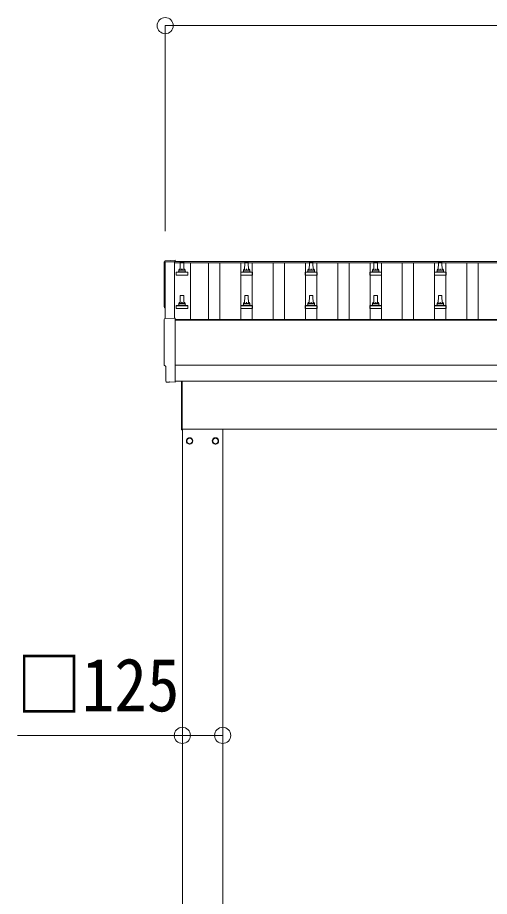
# Model space of a CAD drawing. Units: millimetres at full size, sheet at 1:50; details may follow other scales. Extents: x -14053 to 14053, y -9700 to 9700.
# Drawn here: x -7720 to -6259, y -2898 to -174 of the extents above; entities that cross this region are included whole.
import ezdxf
from ezdxf.enums import TextEntityAlignment as Align

# ---------------------------------------------------------------- set-up
doc = ezdxf.new("R2010")
doc.units = ezdxf.units.MM
doc.header["$LTSCALE"] = 50
doc.header["$PDMODE"] = 32
doc.header["$PDSIZE"] = 50
for name, color, linetype, lineweight in [('0-1_Defpoints', 4, 'Continuous', 9), ('0-3_SHAPE', 5, 'Continuous', 5), ('0-6_PARTS1', 6, 'Continuous', 9)]:
    doc.layers.add(name, color=color, linetype=linetype, lineweight=lineweight)
doc.styles.add('ＭＳ ゴシック', font='')
doc.styles.get('ＭＳ ゴシック').set_extended_font_data('MS Gothic')

msp = doc.modelspace()

# ---------------------------------------------------------------- linework, layer by layer
at = {"layer": '0-1_Defpoints'}
for p, q in [((-7262.79, -1107.44), (-7262.79, -931.4)), ((-7262.79, -931.4), (-7233.79, -931.4)), ((-7233.79, -930.43), (-1787.79, -930.43)), ((-7233.79, -930.43), (-7233.79, -934.02)), ((-7233.79, -931.4), (-7233.79, -1105.92)), ((-7233.79, -934.02), (-1787.79, -934.02)), ((-7231.79, -1110.04), (-1789.79, -1110.04)), ((-7231.79, -1111.93), (-1789.79, -1111.93)), ((-1789.79, -1251.82), (-7231.79, -1251.82)), ((-7251.42, -1304.67), (-7258.34, -1304.31)), ((-7231.79, -1301.64), (-1789.79, -1301.64)), ((-7231.79, -1303.67), (-7231.79, -1304.67)), ((-7212.79, -1452.05), (-7212.79, -1301.74)), ((-7210.79, -1301.74), (-7210.79, -1452.05)), ((-7210.79, -1452.05), (-7212.79, -1452.05)), ((-7210.79, -1449.55), (-1907.55, -1449.55)), ((-7209.79, -4449.55), (-7209.79, -1449.55)), ((-7084.79, -1449.55), (-7084.79, -4449.55)), ((-7178.69, -1486.3), (-7178.79, -1486.3)), ((-7178.69, -1486.8), (-7178.79, -1486.8)), ((-7115.88, -1486.3), (-7115.78, -1486.3)), ((-7115.88, -1486.8), (-7115.78, -1486.8))]:
    msp.add_line(p, q, dxfattribs=at)
for points in [[(-7263.36, -928.03), (-7231.79, -926.38), (-7231.79, -930.43)], [(-7263.36, -1107.47), (-7231.79, -1105.82), (-7231.79, -1303.67)], [(-7261.18, -1301.32), (-7261.18, -1254.29), (-7261.78, -1254.29)], [(-7250.68, -1304.4), (-7250.01, -1303.77), (-7231.79, -1304.67)]]:
    msp.add_lwpolyline(points, dxfattribs=at)
for points in [[(-7187.29, -1476.73), (-7195.79, -1481.64), (-7195.79, -1491.46), (-7187.29, -1496.36), (-7178.79, -1491.46), (-7178.79, -1481.64)], [(-7107.29, -1476.73), (-7098.79, -1481.64), (-7098.79, -1491.46), (-7107.29, -1496.36), (-7115.79, -1491.46), (-7115.79, -1481.64)]]:
    msp.add_lwpolyline(points, close=True, dxfattribs=at)
for centre, radius in [((-7187.29, -1486.55), 10), ((-7187.29, -1486.55), 8.5), ((-7107.29, -1486.55), 10), ((-7107.29, -1486.55), 8.5)]:
    msp.add_circle(centre, radius, dxfattribs=at)
for centre, start, end in [((-7187.29, -1486.55), 171.25399, 188.74601), ((-7187.29, -1486.55), 111.25399, 128.74601), ((-7187.29, -1486.55), 231.25399, 248.74601), ((-7187.29, -1486.55), 51.25399, 68.74601), ((-7187.29, -1486.55), 291.25399, 308.74601), ((-7187.29, -1486.55), 1.66581, 8.74601), ((-7187.29, -1486.55), 351.25399, 358.33419), ((-7107.29, -1486.55), 171.25399, 178.33419), ((-7107.29, -1486.55), 181.66581, 188.74601), ((-7107.29, -1486.55), 111.25399, 128.74601), ((-7107.29, -1486.55), 231.25399, 248.74601), ((-7107.29, -1486.55), 51.25399, 68.74601), ((-7107.29, -1486.55), 291.25399, 308.74601), ((-7107.29, -1486.55), 351.25399, 8.74601)]:
    msp.add_arc(centre, 8.6, start, end, dxfattribs=at)
for centre, major_axis, ratio, start_param, end_param in [((-7263.2, -931.03), (-3, 0), 0.99863, 4.7647489, 6.2979817), ((-12029.06, -1001.46), (4763.38, 0), 0.99863, 6.2686928, 6.2979817), ((-7261.78, -1070.46), (-4.41, 0), 0.99863, 6.2686928, 7.6252171), ((-7263.2, -1110.46), (-3, 0), 0.99863, 4.7647489, 6.2979817), ((-12029.06, -1180.89), (4763.38, 0), 0.99863, 6.2686928, 6.2979817), ((-7261.78, -1249.89), (-4.41, 0), 0.99863, 6.2686928, 7.8539816), ((-7258.17, -1301.31), (-2.18, -2.07), 0.9974, 5.5252311, 7.0411395), ((-7251.37, -1303.67), (-0.727, -0.69), 0.9974, 0.7579542, 1.5707963)]:
    msp.add_ellipse(centre, major_axis=major_axis, ratio=ratio, start_param=start_param, end_param=end_param, dxfattribs=at)
at = {"layer": '0-3_SHAPE'}
for p, q in [((-7216.79, -956.95), (-7216.06, -933.43)), ((-7215.06, -932.45), (-7206.51, -932.45)), ((-7205.51, -933.43), (-7204.79, -956.95)), ((-7016.79, -956.95), (-7016.06, -933.43)), ((-7015.06, -932.45), (-7006.51, -932.45)), ((-7005.51, -933.43), (-7004.79, -956.95)), ((-6816.79, -956.95), (-6816.06, -933.43)), ((-6815.06, -932.45), (-6806.51, -932.45)), ((-6805.51, -933.43), (-6804.79, -956.95)), ((-6616.79, -956.95), (-6616.06, -933.43)), ((-6615.06, -932.45), (-6606.51, -932.45)), ((-6605.51, -933.43), (-6604.79, -956.95)), ((-6416.79, -956.95), (-6416.06, -933.43)), ((-6415.06, -932.45), (-6406.51, -932.45)), ((-6405.51, -933.43), (-6404.79, -956.95)), ((-7229.04, -972.45), (-7229.04, -964.74)), ((-7192.54, -972.45), (-7229.04, -972.45)), ((-7228.66, -963.95), (-7192.92, -963.95)), ((-7228.27, -963.77), (-7221.55, -962.14)), ((-7221.17, -961.95), (-7200.41, -961.95)), ((-7220.79, -961.17), (-7220.79, -956.95)), ((-7219.79, -956.95), (-7201.79, -956.95)), ((-7200.79, -961.17), (-7200.79, -956.95)), ((-7193.3, -963.77), (-7200.02, -962.14)), ((-7192.54, -972.45), (-7192.54, -964.74)), ((-7029.04, -972.45), (-7029.04, -964.74)), ((-6992.54, -972.45), (-7029.04, -972.45)), ((-7028.66, -963.95), (-6992.92, -963.95)), ((-7028.27, -963.77), (-7021.55, -962.14)), ((-7021.17, -961.95), (-7000.41, -961.95)), ((-7020.79, -961.17), (-7020.79, -956.95)), ((-7019.79, -956.95), (-7001.79, -956.95)), ((-7000.79, -961.17), (-7000.79, -956.95)), ((-6993.3, -963.77), (-7000.02, -962.14)), ((-6992.54, -972.45), (-6992.54, -964.74)), ((-6829.04, -972.45), (-6829.04, -964.74)), ((-6792.54, -972.45), (-6829.04, -972.45)), ((-6828.66, -963.95), (-6792.92, -963.95)), ((-6828.27, -963.77), (-6821.55, -962.14)), ((-6821.17, -961.95), (-6800.41, -961.95)), ((-6820.79, -961.17), (-6820.79, -956.95)), ((-6819.79, -956.95), (-6801.79, -956.95)), ((-6800.79, -961.17), (-6800.79, -956.95)), ((-6793.3, -963.77), (-6800.02, -962.14)), ((-6792.54, -972.45), (-6792.54, -964.74)), ((-6629.04, -972.45), (-6629.04, -964.74)), ((-6592.54, -972.45), (-6629.04, -972.45)), ((-6628.66, -963.95), (-6592.92, -963.95)), ((-6628.27, -963.77), (-6621.55, -962.14)), ((-6621.17, -961.95), (-6600.41, -961.95)), ((-6620.79, -961.17), (-6620.79, -956.95)), ((-6619.79, -956.95), (-6601.79, -956.95)), ((-6600.79, -961.17), (-6600.79, -956.95)), ((-6593.3, -963.77), (-6600.02, -962.14)), ((-6592.54, -972.45), (-6592.54, -964.74)), ((-6429.04, -972.45), (-6429.04, -964.74)), ((-6392.54, -972.45), (-6429.04, -972.45)), ((-6428.66, -963.95), (-6392.92, -963.95)), ((-6428.27, -963.77), (-6421.55, -962.14)), ((-6421.17, -961.95), (-6400.41, -961.95)), ((-6420.79, -961.17), (-6420.79, -956.95)), ((-6419.79, -956.95), (-6401.79, -956.95)), ((-6400.79, -961.17), (-6400.79, -956.95)), ((-6393.3, -963.77), (-6400.02, -962.14)), ((-6392.54, -972.45), (-6392.54, -964.74)), ((-7220.79, -1064.5), (-7220.79, -1060.29)), ((-7219.79, -1060.29), (-7201.79, -1060.29)), ((-7216.79, -1060.29), (-7216.06, -1036.76)), ((-7215.06, -1035.79), (-7206.51, -1035.79)), ((-7205.51, -1036.76), (-7204.79, -1060.29)), ((-7200.79, -1064.5), (-7200.79, -1060.29)), ((-7020.79, -1064.5), (-7020.79, -1060.29)), ((-7019.79, -1060.29), (-7001.79, -1060.29)), ((-7016.79, -1060.29), (-7016.06, -1036.76)), ((-7015.06, -1035.79), (-7006.51, -1035.79)), ((-7005.51, -1036.76), (-7004.79, -1060.29)), ((-7000.79, -1064.5), (-7000.79, -1060.29)), ((-6820.79, -1064.5), (-6820.79, -1060.29)), ((-6819.79, -1060.29), (-6801.79, -1060.29)), ((-6816.79, -1060.29), (-6816.06, -1036.76)), ((-6815.06, -1035.79), (-6806.51, -1035.79)), ((-6805.51, -1036.76), (-6804.79, -1060.29)), ((-6800.79, -1064.5), (-6800.79, -1060.29)), ((-6620.79, -1064.5), (-6620.79, -1060.29)), ((-6619.79, -1060.29), (-6601.79, -1060.29)), ((-6616.79, -1060.29), (-6616.06, -1036.76)), ((-6615.06, -1035.79), (-6606.51, -1035.79)), ((-6605.51, -1036.76), (-6604.79, -1060.29)), ((-6600.79, -1064.5), (-6600.79, -1060.29)), ((-6420.79, -1064.5), (-6420.79, -1060.29)), ((-6419.79, -1060.29), (-6401.79, -1060.29)), ((-6416.79, -1060.29), (-6416.06, -1036.76)), ((-6415.06, -1035.79), (-6406.51, -1035.79)), ((-6405.51, -1036.76), (-6404.79, -1060.29)), ((-6400.79, -1064.5), (-6400.79, -1060.29)), ((-7229.04, -1075.79), (-7229.04, -1068.07)), ((-7192.54, -1075.79), (-7229.04, -1075.79)), ((-7228.66, -1067.29), (-7192.92, -1067.29)), ((-7228.27, -1067.1), (-7221.55, -1065.47)), ((-7221.17, -1065.29), (-7200.41, -1065.29)), ((-7193.3, -1067.1), (-7200.02, -1065.47)), ((-7192.54, -1075.79), (-7192.54, -1068.07)), ((-7029.04, -1075.79), (-7029.04, -1068.07)), ((-6992.54, -1075.79), (-7029.04, -1075.79)), ((-7028.66, -1067.29), (-6992.92, -1067.29)), ((-7028.27, -1067.1), (-7021.55, -1065.47)), ((-7021.17, -1065.29), (-7000.41, -1065.29)), ((-6993.3, -1067.1), (-7000.02, -1065.47)), ((-6992.54, -1075.79), (-6992.54, -1068.07)), ((-6829.04, -1075.79), (-6829.04, -1068.07)), ((-6792.54, -1075.79), (-6829.04, -1075.79)), ((-6828.66, -1067.29), (-6792.92, -1067.29)), ((-6828.27, -1067.1), (-6821.55, -1065.47)), ((-6821.17, -1065.29), (-6800.41, -1065.29)), ((-6793.3, -1067.1), (-6800.02, -1065.47)), ((-6792.54, -1075.79), (-6792.54, -1068.07)), ((-6629.04, -1075.79), (-6629.04, -1068.07)), ((-6592.54, -1075.79), (-6629.04, -1075.79)), ((-6628.66, -1067.29), (-6592.92, -1067.29)), ((-6628.27, -1067.1), (-6621.55, -1065.47)), ((-6621.17, -1065.29), (-6600.41, -1065.29)), ((-6593.3, -1067.1), (-6600.02, -1065.47)), ((-6592.54, -1075.79), (-6592.54, -1068.07)), ((-6429.04, -1075.79), (-6429.04, -1068.07)), ((-6392.54, -1075.79), (-6429.04, -1075.79)), ((-6428.66, -1067.29), (-6392.92, -1067.29)), ((-6428.27, -1067.1), (-6421.55, -1065.47)), ((-6421.17, -1065.29), (-6400.41, -1065.29)), ((-6393.3, -1067.1), (-6400.02, -1065.47)), ((-6392.54, -1075.79), (-6392.54, -1068.07))]:
    msp.add_line(p, q, dxfattribs=at)
at = {"layer": '0-3_SHAPE', "color": 4, "lineweight": 9}
for p, q in [((-7184.29, -934.02), (-7184.29, -1110.04)), ((-7128.29, -1110.04), (-7128.29, -934.02)), ((-7093.29, -1110.04), (-7093.29, -934.02)), ((-7028.29, -1110.04), (-7028.29, -934.02)), ((-6993.29, -1110.04), (-6993.29, -934.02)), ((-6928.29, -1110.04), (-6928.29, -934.02)), ((-6893.29, -1110.04), (-6893.29, -934.02)), ((-6828.29, -1110.04), (-6828.29, -934.02)), ((-6793.29, -1110.04), (-6793.29, -934.02)), ((-6728.29, -1110.04), (-6728.29, -934.02)), ((-6693.29, -1110.04), (-6693.29, -934.02)), ((-6628.29, -1110.04), (-6628.29, -934.02)), ((-6593.29, -1110.04), (-6593.29, -934.02)), ((-6528.29, -1110.04), (-6528.29, -934.02)), ((-6493.29, -1110.04), (-6493.29, -934.02)), ((-6428.29, -1110.04), (-6428.29, -934.02)), ((-6393.29, -1110.04), (-6393.29, -934.02)), ((-6328.29, -1110.04), (-6328.29, -934.02)), ((-6328.29, -1110.04), (-6328.29, -934.02)), ((-6328.29, -1110.04), (-6328.29, -934.02)), ((-6293.29, -1110.04), (-6293.29, -934.02)), ((-6293.29, -1110.04), (-6293.29, -934.02)), ((-6293.29, -1110.04), (-6293.29, -934.02))]:
    msp.add_line(p, q, dxfattribs=at)
at = {"layer": '0-3_SHAPE'}
for centre, radius, start, end in [((-7215.06, -933.45), 1, 90, 178.60509), ((-7206.51, -933.45), 1, 1.39491, 90), ((-7015.06, -933.45), 1, 90, 178.60509), ((-7006.51, -933.45), 1, 1.39491, 90), ((-6815.06, -933.45), 1, 90, 178.60509), ((-6806.51, -933.45), 1, 1.39491, 90), ((-6615.06, -933.45), 1, 90, 178.60509), ((-6606.51, -933.45), 1, 1.39491, 90), ((-6415.06, -933.45), 1, 90, 178.60509), ((-6406.51, -933.45), 1, 1.39491, 90), ((-7228.04, -964.74), 1, 103.62699, 180), ((-7221.79, -961.17), 1, 283.62699, 0), ((-7216.7, -957.59), 4.13, 90, 171.17633), ((-7219.79, -957.95), 1, 90, 180), ((-7207.45, -956.95), 4.83, 133.60282, 180), ((-7214.12, -956.95), 4.83, 0, 46.39718), ((-7204.87, -957.59), 4.13, 8.82367, 90), ((-7201.79, -957.95), 1, 0, 90), ((-7199.79, -961.17), 1, 180, 256.37301), ((-7193.54, -964.74), 1, 0, 76.37301), ((-7028.04, -964.74), 1, 103.62699, 180), ((-7021.79, -961.17), 1, 283.62699, 0), ((-7016.7, -957.59), 4.13, 90, 171.17633), ((-7019.79, -957.95), 1, 90, 180), ((-7007.45, -956.95), 4.83, 133.60282, 180), ((-7014.12, -956.95), 4.83, 0, 46.39718), ((-7004.87, -957.59), 4.13, 8.82367, 90), ((-7001.79, -957.95), 1, 0, 90), ((-6999.79, -961.17), 1, 180, 256.37301), ((-6993.54, -964.74), 1, 0, 76.37301), ((-6828.04, -964.74), 1, 103.62699, 180), ((-6821.79, -961.17), 1, 283.62699, 0), ((-6816.7, -957.59), 4.13, 90, 171.17633), ((-6819.79, -957.95), 1, 90, 180), ((-6807.45, -956.95), 4.83, 133.60282, 180), ((-6814.12, -956.95), 4.83, 0, 46.39718), ((-6804.87, -957.59), 4.13, 8.82367, 90), ((-6801.79, -957.95), 1, 0, 90), ((-6799.79, -961.17), 1, 180, 256.37301), ((-6793.54, -964.74), 1, 0, 76.37301), ((-6628.04, -964.74), 1, 103.62699, 180), ((-6621.79, -961.17), 1, 283.62699, 0), ((-6616.7, -957.59), 4.13, 90, 171.17633), ((-6619.79, -957.95), 1, 90, 180), ((-6607.45, -956.95), 4.83, 133.60282, 180), ((-6614.12, -956.95), 4.83, 0, 46.39718), ((-6604.87, -957.59), 4.13, 8.82367, 90), ((-6601.79, -957.95), 1, 0, 90), ((-6599.79, -961.17), 1, 180, 256.37301), ((-6593.54, -964.74), 1, 0, 76.37301), ((-6428.04, -964.74), 1, 103.62699, 180), ((-6421.79, -961.17), 1, 283.62699, 0), ((-6416.7, -957.59), 4.13, 90, 171.17633), ((-6419.79, -957.95), 1, 90, 180), ((-6407.45, -956.95), 4.83, 133.60282, 180), ((-6414.12, -956.95), 4.83, 0, 46.39718), ((-6404.87, -957.59), 4.13, 8.82367, 90), ((-6401.79, -957.95), 1, 0, 90), ((-6399.79, -961.17), 1, 180, 256.37301), ((-6393.54, -964.74), 1, 0, 76.37301), ((-7216.7, -1060.92), 4.13, 90, 171.17633), ((-7219.79, -1061.29), 1, 90, 180), ((-7215.06, -1036.79), 1, 90, 178.60509), ((-7207.45, -1060.29), 4.83, 133.60282, 180), ((-7214.12, -1060.29), 4.83, 0, 46.39718), ((-7206.51, -1036.79), 1, 1.39491, 90), ((-7204.87, -1060.92), 4.13, 8.82367, 90), ((-7201.79, -1061.29), 1, 0, 90), ((-7016.7, -1060.92), 4.13, 90, 171.17633), ((-7019.79, -1061.29), 1, 90, 180), ((-7015.06, -1036.79), 1, 90, 178.60509), ((-7007.45, -1060.29), 4.83, 133.60282, 180), ((-7014.12, -1060.29), 4.83, 0, 46.39718), ((-7006.51, -1036.79), 1, 1.39491, 90), ((-7004.87, -1060.92), 4.13, 8.82367, 90), ((-7001.79, -1061.29), 1, 0, 90), ((-6816.7, -1060.92), 4.13, 90, 171.17633), ((-6819.79, -1061.29), 1, 90, 180), ((-6815.06, -1036.79), 1, 90, 178.60509), ((-6807.45, -1060.29), 4.83, 133.60282, 180), ((-6814.12, -1060.29), 4.83, 0, 46.39718), ((-6806.51, -1036.79), 1, 1.39491, 90), ((-6804.87, -1060.92), 4.13, 8.82367, 90), ((-6801.79, -1061.29), 1, 0, 90), ((-6616.7, -1060.92), 4.13, 90, 171.17633), ((-6619.79, -1061.29), 1, 90, 180), ((-6615.06, -1036.79), 1, 90, 178.60509), ((-6607.45, -1060.29), 4.83, 133.60282, 180), ((-6614.12, -1060.29), 4.83, 0, 46.39718), ((-6606.51, -1036.79), 1, 1.39491, 90), ((-6604.87, -1060.92), 4.13, 8.82367, 90), ((-6601.79, -1061.29), 1, 0, 90), ((-6416.7, -1060.92), 4.13, 90, 171.17633), ((-6419.79, -1061.29), 1, 90, 180), ((-6415.06, -1036.79), 1, 90, 178.60509), ((-6407.45, -1060.29), 4.83, 133.60282, 180), ((-6414.12, -1060.29), 4.83, 0, 46.39718), ((-6406.51, -1036.79), 1, 1.39491, 90), ((-6404.87, -1060.92), 4.13, 8.82367, 90), ((-6401.79, -1061.29), 1, 0, 90), ((-7228.04, -1068.07), 1, 103.62699, 180), ((-7221.79, -1064.5), 1, 283.62699, 0), ((-7199.79, -1064.5), 1, 180, 256.37301), ((-7193.54, -1068.07), 1, 0, 76.37301), ((-7028.04, -1068.07), 1, 103.62699, 180), ((-7021.79, -1064.5), 1, 283.62699, 0), ((-6999.79, -1064.5), 1, 180, 256.37301), ((-6993.54, -1068.07), 1, 0, 76.37301), ((-6828.04, -1068.07), 1, 103.62699, 180), ((-6821.79, -1064.5), 1, 283.62699, 0), ((-6799.79, -1064.5), 1, 180, 256.37301), ((-6793.54, -1068.07), 1, 0, 76.37301), ((-6628.04, -1068.07), 1, 103.62699, 180), ((-6621.79, -1064.5), 1, 283.62699, 0), ((-6599.79, -1064.5), 1, 180, 256.37301), ((-6593.54, -1068.07), 1, 0, 76.37301), ((-6428.04, -1068.07), 1, 103.62699, 180), ((-6421.79, -1064.5), 1, 283.62699, 0), ((-6399.79, -1064.5), 1, 180, 256.37301), ((-6393.54, -1068.07), 1, 0, 76.37301)]:
    msp.add_arc(centre, radius, start, end, dxfattribs=at)
at = {"layer": '0-6_PARTS1'}
for p, q in [((-7262.79, -199.32), (-1758.79, -199.32)), ((-7262.79, -199.32), (-7262.79, -835.95)), ((-7209.79, -2399.23), (-7720.16, -2399.23)), ((-7209.79, -2399.23), (-7084.79, -2399.23))]:
    msp.add_line(p, q, dxfattribs=at)
for p in [(-7262.79, -199.32), (-7209.79, -2399.23), (-7084.79, -2399.23)]:
    msp.add_point(p, dxfattribs=at)

# ---------------------------------------------------------------- texts
at = {"layer": '0-6_PARTS1', "color": 7, "style": 'ＭＳ ゴシック', "width": 0.9}
msp.add_text('□125', height=165, dxfattribs=at).set_placement((-7724.06, -2374.23), align=Align.BOTTOM_LEFT)

doc.saveas('drawing.dxf')
